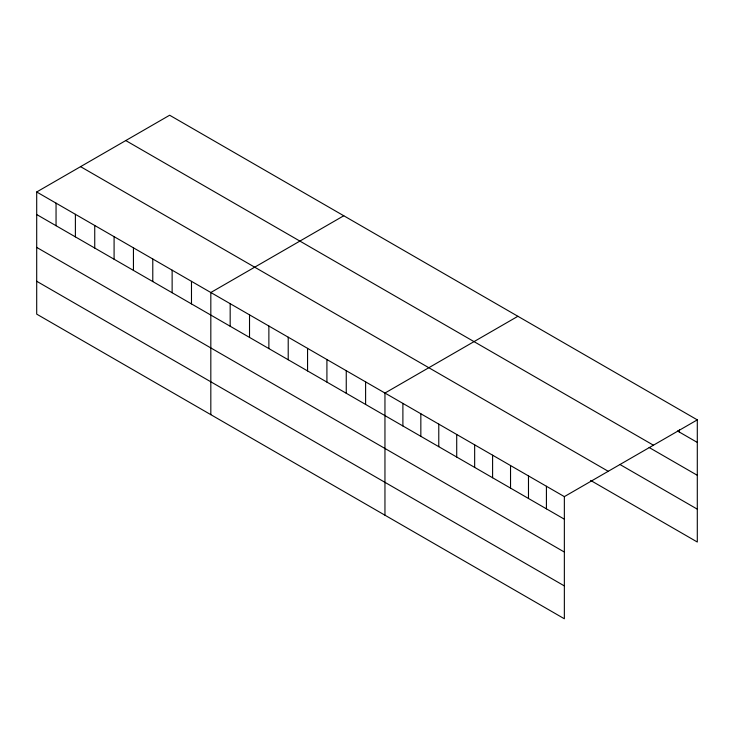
<?xml version="1.0" encoding="UTF-8"?>
<svg xmlns="http://www.w3.org/2000/svg" width="734" height="734" viewBox="0 0 734 734"><rect width="100%" height="100%" fill="white"/><g stroke="black" fill="none" stroke-linecap="round" stroke-linejoin="round"><path stroke-width="1.1" d="M564.354 552.051L564.354 496.624L36.7 191.978L36.7 314.134L564.354 618.771L564.354 552.051L36.7 247.404M590.604 480.412L697.3 542.022L697.3 419.866L169.646 115.229L36.7 191.978M343.769 215.759L210.823 292.517L210.823 414.664M517.892 316.29L384.955 393.048L384.955 515.195M564.354 496.624L697.3 419.866M677.473 430.977L697.3 442.428M125.771 140.561L653.425 445.199M649.14 447.492L697.3 475.293M619.872 464.448L697.3 509.157M80.575 166.655L608.229 471.292M36.7 214.539L564.354 519.186M36.7 281.269L564.354 585.906M679.363 429.812L679.363 432.069M546.417 486.266L546.417 508.827M528.48 475.907L528.48 498.469M510.534 465.549L510.534 488.11M492.597 455.19L492.597 477.751M474.659 444.832L474.659 467.393M456.713 434.473L456.713 457.034M438.776 424.114L438.776 446.676M420.839 413.765L420.839 436.317M402.893 403.406L402.893 425.959M365.605 381.873L365.605 404.434M346.255 370.707L346.255 393.268M326.914 359.532L326.914 382.093M307.564 348.366L307.564 370.927M288.214 337.19L288.214 359.752M268.873 326.024L268.873 348.586M249.523 314.849L249.523 337.411M230.173 303.683L230.173 326.245M191.482 281.342L191.482 303.904M172.132 270.176L172.132 292.728M152.782 259.001L152.782 281.562M133.441 247.835L133.441 270.396M114.091 236.66L114.091 259.221M94.741 225.494L94.741 248.055M75.391 214.319L75.391 236.88M56.05 203.153L56.05 225.714"/></g></svg>
